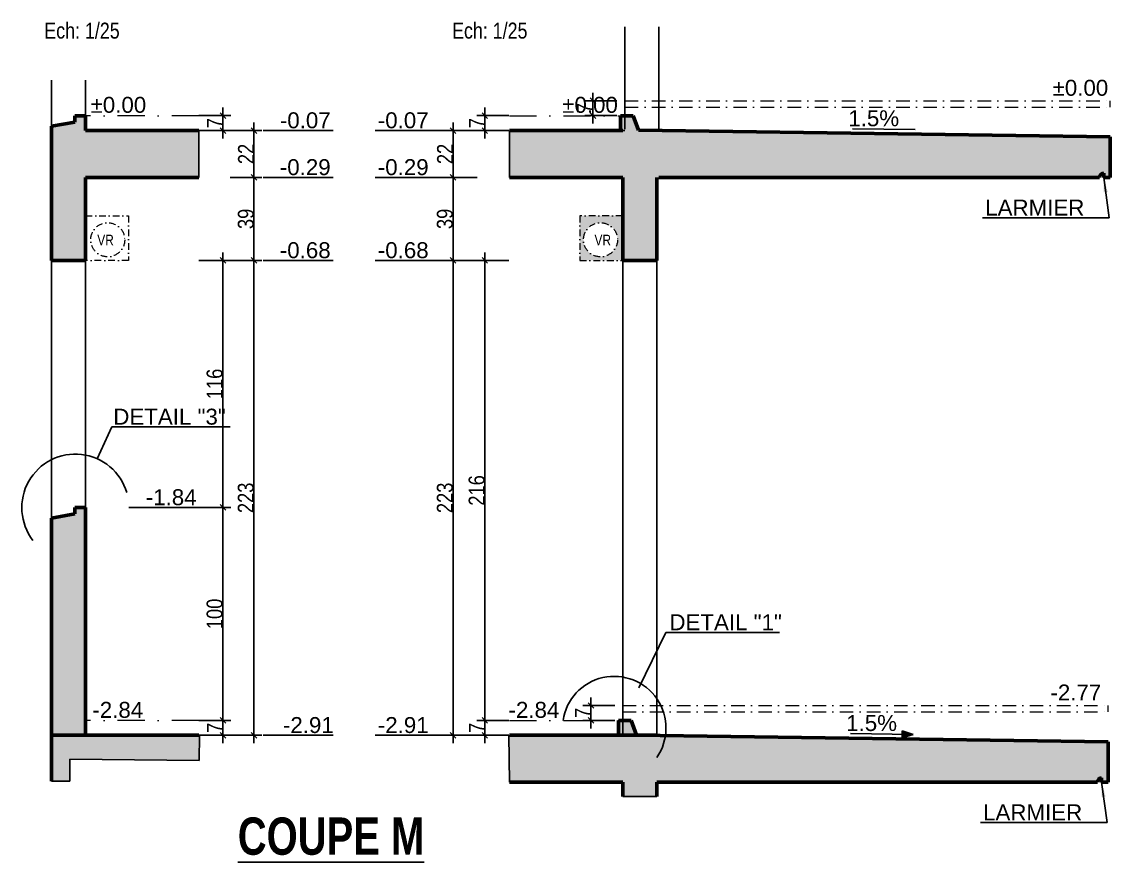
# Model space of a CAD drawing. Header units: centimetres. Extents: x 38820 to 82487, y -36363 to -12804.
# Drawn here: x 51187 to 52211, y -21450 to -20661 of the extents above; entities that cross this region are included whole.
import ezdxf
from ezdxf.enums import TextEntityAlignment as Align

# ---------------------------------------------------------------- set-up
doc = ezdxf.new("R2010")
doc.units = ezdxf.units.CM
doc.header["$LTSCALE"] = 0.5
doc.linetypes.add('CACHEX2', pattern=[19.05, 12.7, -6.35])
doc.linetypes.add('TIRETPTX2', pattern=[50.8, 25.4, -12.7, 0, -12.7])
doc.layers.get('DEFPOINTS').update_dxf_attribs({"linetype": 'CONTINUOUS'})
for name, color, linetype in [('01_cote_gen', 4, 'CONTINUOUS'), ('01_linteaux', 2, 'CONTINUOUS'), ('01_poch_BN', 9, 'CONTINUOUS'), ('01_texte', 230, 'CONTINUOUS'), ('AA_COTES', 2, 'CONTINUOUS')]:
    doc.layers.add(name, color=color, linetype=linetype)
doc.layers.add('01_murs_coup', color=5, linetype='CONTINUOUS', lineweight=60)
doc.layers.add('01_tram_axes', color=2, linetype='TIRETPTX2', lineweight=9)
doc.styles.add('ARIAL', font='arial.ttf')
doc.styles.add('impact', font='impact.ttf')
doc.styles.add('MATTE_TXT', font='arial.ttf')
doc.styles.add('STYLE2', font='ARIALN.TTF')
doc.dimstyles.new('JB25', dxfattribs={"dimscale": 0.1, "dimtxt": 150, "dimasz": 15, "dimexe": 0.1, "dimexo": 0.1, "dimgap": 0.09, "dimtad": 1, "dimdec": 1, "dimlfac": 0.5, "dimdsep": 46, "dimtxsty": 'STYLE2', "dimblk1": 'BOND_G', "dimblk2": 'BOND_D', "dimsah": 1, "dimcen": 1.5, "dimdle": 0.01, "dimse1": 1, "dimse2": 1, "dimclrd": 4, "dimclre": 2, "dimclrt": 6, "dimazin": 2, "dimtfac": 2.333333, "dimtdec": 1, "dimtix": 1, "dimtmove": 2, "dimatfit": 3, "dimldrblk": 'BOND_G', "dimfxl": 1, "dimtolj": 1, "dimtzin": 0, "dimarcsym": 0})

# ---------------------------------------------------------------- blocks, each defined once
blk = doc.blocks.new('BOND_G')
at = {"layer": 'AA_COTES', "color": 0}
for p, q in [((0, -5), (0, 15)), ((5, 0), (-5, 0)), ((1.77, 1.77), (-1.77, -1.77))]:
    blk.add_line(p, q, dxfattribs=at)
blk = doc.blocks.new('BOND_D')
at = {"layer": 'AA_COTES', "color": 0}
for p, q in [((5, 0), (-5, 0)), ((-1.77, -1.77), (1.77, 1.77)), ((0, 5), (0, -15))]:
    blk.add_line(p, q, dxfattribs=at)
blk = doc.blocks.new('*D1634')
at = {"layer": '01_cote_gen', "color": 4, "lineweight": -2, "ltscale": 2, "transparency": 16777216}
blk.add_line((51622, -21329.8), (51622, -21318.8), dxfattribs=at)
at = {"layer": 'DEFPOINTS', "color": 0, "ltscale": 2}
for p in [(51622, -21317.3), (51660.5, -21317.3), (51674, -21331.3)]:
    blk.add_point(p, dxfattribs=at)
at = {"layer": '01_cote_gen', "color": 4, "lineweight": -2, "ltscale": 2, "transparency": 16777216, "xscale": 1.5, "yscale": 1.5, "zscale": 1.5}
for name, p, rotation in [('BOND_D', (51622, -21317.3), 90), ('BOND_G', (51622, -21331.3), 270)]:
    blk.add_blockref(name, p, dxfattribs=dict(at, rotation=rotation))
at = {"layer": '01_cote_gen', "color": 6, "ltscale": 2, "transparency": 16777216, "insert": (51614.5, -21324.3), "char_height": 15, "attachment_point": 5, "rotation": 90, "style": 'STYLE2'}
blk.add_mtext('\\A1;7', dxfattribs=at)
blk = doc.blocks.new('*D1635')
at = {"layer": '01_cote_gen', "color": 4, "lineweight": -2, "ltscale": 2, "transparency": 16777216}
blk.add_line((51592.2, -20883.8), (51592.2, -20808.8), dxfattribs=at)
at = {"layer": 'DEFPOINTS', "color": 0, "ltscale": 2}
for p in [(51592.2, -20807.3), (51655.7, -20807.3), (51642.4, -20885.3)]:
    blk.add_point(p, dxfattribs=at)
at = {"layer": '01_cote_gen', "color": 4, "lineweight": -2, "ltscale": 2, "transparency": 16777216, "xscale": 1.5, "yscale": 1.5, "zscale": 1.5}
for name, p, rotation in [('BOND_D', (51592.2, -20807.3), 90), ('BOND_G', (51592.2, -20885.3), 270)]:
    blk.add_blockref(name, p, dxfattribs=dict(at, rotation=rotation))
at = {"layer": '01_cote_gen', "color": 6, "ltscale": 2, "transparency": 16777216, "insert": (51584.5, -20846.3), "char_height": 15, "attachment_point": 5, "rotation": 90, "style": 'STYLE2'}
blk.add_mtext('\\A1;39', dxfattribs=at)
blk = doc.blocks.new('*D1636')
at = {"layer": '01_cote_gen', "color": 4, "lineweight": -2, "ltscale": 2, "transparency": 16777216}
blk.add_line((51592.2, -20805.8), (51592.2, -20764.8), dxfattribs=at)
at = {"layer": 'DEFPOINTS', "color": 0, "ltscale": 2}
for p in [(51592.2, -20763.3), (51682.6, -20763.3), (51682.6, -20807.3)]:
    blk.add_point(p, dxfattribs=at)
at = {"layer": '01_cote_gen', "color": 4, "lineweight": -2, "ltscale": 2, "transparency": 16777216, "xscale": 1.5, "yscale": 1.5, "zscale": 1.5}
for name, p, rotation in [('BOND_D', (51592.2, -20763.3), 90), ('BOND_G', (51592.2, -20807.3), 270)]:
    blk.add_blockref(name, p, dxfattribs=dict(at, rotation=rotation))
at = {"layer": '01_cote_gen', "color": 6, "ltscale": 2, "transparency": 16777216, "insert": (51584.6, -20785.3), "char_height": 15, "attachment_point": 5, "rotation": 90, "style": 'STYLE2'}
blk.add_mtext('\\A1;22', dxfattribs=at)
blk = doc.blocks.new('*D1637')
at = {"layer": '01_cote_gen', "color": 4, "lineweight": -2, "ltscale": 2, "transparency": 16777216}
blk.add_line((51592.2, -21329.8), (51592.2, -20886.8), dxfattribs=at)
at = {"layer": 'DEFPOINTS', "color": 0, "ltscale": 2}
for p in [(51592.2, -20885.3), (51672.3, -20885.3), (51666.4, -21331.3)]:
    blk.add_point(p, dxfattribs=at)
at = {"layer": '01_cote_gen', "color": 4, "lineweight": -2, "ltscale": 2, "transparency": 16777216, "xscale": 1.5, "yscale": 1.5, "zscale": 1.5}
for name, p, rotation in [('BOND_D', (51592.2, -20885.3), 90), ('BOND_G', (51592.2, -21331.3), 270)]:
    blk.add_blockref(name, p, dxfattribs=dict(at, rotation=rotation))
at = {"layer": '01_cote_gen', "color": 6, "ltscale": 2, "transparency": 16777216, "insert": (51584.5, -21108.3), "char_height": 15, "attachment_point": 5, "rotation": 90, "style": 'STYLE2'}
blk.add_mtext('\\A1;223', dxfattribs=at)
blk = doc.blocks.new('*D1628')
at = {"layer": '01_cote_gen', "color": 4, "lineweight": -2, "ltscale": 2, "transparency": 16777216}
blk.add_line((52271.6, -20764.8), (52271.6, -20767.8), dxfattribs=at)
at = {"layer": 'DEFPOINTS', "color": 0, "ltscale": 2}
for p in [(51783.5, -20763.3), (52223.5, -20769.3), (52271.6, -20769.3)]:
    blk.add_point(p, dxfattribs=at)
at = {"layer": '01_cote_gen', "color": 4, "lineweight": -2, "ltscale": 2, "transparency": 16777216, "xscale": 1.5, "yscale": 1.5, "zscale": 1.5}
for name, p, rotation in [('BOND_G', (52271.6, -20763.3), 90), ('BOND_D', (52271.6, -20769.3), 270)]:
    blk.add_blockref(name, p, dxfattribs=dict(at, rotation=rotation))
at = {"layer": '01_cote_gen', "color": 6, "ltscale": 2, "transparency": 16777216, "insert": (52263.9, -20757.2), "char_height": 15, "attachment_point": 5, "rotation": 90, "style": 'STYLE2'}
blk.add_mtext('\\A1;3', dxfattribs=at)
blk = doc.blocks.new('*D1630')
at = {"layer": '01_cote_gen', "color": 4, "lineweight": -2, "ltscale": 2, "transparency": 16777216}
blk.add_line((51622, -21315.8), (51622, -20886.8), dxfattribs=at)
at = {"layer": 'DEFPOINTS', "color": 0, "ltscale": 2}
for p in [(51614.7, -20885.3), (51622, -20885.3), (51629.5, -21317.3)]:
    blk.add_point(p, dxfattribs=at)
at = {"layer": '01_cote_gen', "color": 4, "lineweight": -2, "ltscale": 2, "transparency": 16777216, "xscale": 1.5, "yscale": 1.5, "zscale": 1.5}
for name, p, rotation in [('BOND_D', (51622, -20885.3), 90), ('BOND_G', (51622, -21317.3), 270)]:
    blk.add_blockref(name, p, dxfattribs=dict(at, rotation=rotation))
at = {"layer": '01_cote_gen', "color": 6, "ltscale": 2, "transparency": 16777216, "insert": (51614.4, -21101.3), "char_height": 15, "attachment_point": 5, "rotation": 90, "style": 'STYLE2'}
blk.add_mtext('\\A1;216', dxfattribs=at)
blk = doc.blocks.new('*D1631')
at = {"layer": '01_cote_gen', "color": 4, "lineweight": -2, "ltscale": 2, "transparency": 16777216}
blk.add_line((51721.6, -21315.8), (51721.6, -21304.8), dxfattribs=at)
at = {"layer": 'DEFPOINTS', "color": 0, "ltscale": 2}
for p in [(51721.6, -21303.3), (51751.5, -21303.3), (51738.9, -21317.3)]:
    blk.add_point(p, dxfattribs=at)
at = {"layer": '01_cote_gen', "color": 4, "lineweight": -2, "ltscale": 2, "transparency": 16777216, "xscale": 1.5, "yscale": 1.5, "zscale": 1.5}
for name, p, rotation in [('BOND_D', (51721.6, -21303.3), 90), ('BOND_G', (51721.6, -21317.3), 270)]:
    blk.add_blockref(name, p, dxfattribs=dict(at, rotation=rotation))
at = {"layer": '01_cote_gen', "color": 6, "ltscale": 2, "transparency": 16777216, "insert": (51714.1, -21310.3), "char_height": 15, "attachment_point": 5, "rotation": 90, "style": 'STYLE2'}
blk.add_mtext('\\A1;7', dxfattribs=at)
blk = doc.blocks.new('*D1632')
at = {"layer": '01_cote_gen', "color": 4, "lineweight": -2, "ltscale": 2, "transparency": 16777216}
blk.add_line((52255.6, -21332.8), (52255.6, -21335.8), dxfattribs=at)
at = {"layer": 'DEFPOINTS', "color": 0, "ltscale": 2}
for p in [(51783.5, -21331.3), (52207.5, -21337.3), (52255.6, -21337.3)]:
    blk.add_point(p, dxfattribs=at)
at = {"layer": '01_cote_gen', "color": 4, "lineweight": -2, "ltscale": 2, "transparency": 16777216, "xscale": 1.5, "yscale": 1.5, "zscale": 1.5}
for name, p, rotation in [('BOND_G', (52255.6, -21331.3), 90), ('BOND_D', (52255.6, -21337.3), 270)]:
    blk.add_blockref(name, p, dxfattribs=dict(at, rotation=rotation))
at = {"layer": '01_cote_gen', "color": 6, "ltscale": 2, "transparency": 16777216, "insert": (52247.9, -21325.2), "char_height": 15, "attachment_point": 5, "rotation": 90, "style": 'STYLE2'}
blk.add_mtext('\\A1;3', dxfattribs=at)
blk = doc.blocks.new('*D1633')
at = {"layer": '01_cote_gen', "color": 4, "lineweight": -2, "ltscale": 2, "transparency": 16777216}
blk.add_line((52255.6, -21338.8), (52255.6, -21373.8), dxfattribs=at)
at = {"layer": 'DEFPOINTS', "color": 0, "ltscale": 2}
for p in [(52243.5, -21337.3), (52207.5, -21375.3), (52255.6, -21375.3)]:
    blk.add_point(p, dxfattribs=at)
at = {"layer": '01_cote_gen', "color": 4, "lineweight": -2, "ltscale": 2, "transparency": 16777216, "xscale": 1.5, "yscale": 1.5, "zscale": 1.5}
for name, p, rotation in [('BOND_G', (52255.6, -21337.3), 90), ('BOND_D', (52255.6, -21375.3), 270)]:
    blk.add_blockref(name, p, dxfattribs=dict(at, rotation=rotation))
at = {"layer": '01_cote_gen', "color": 6, "ltscale": 2, "transparency": 16777216, "insert": (52247.9, -21356.3), "char_height": 15, "attachment_point": 5, "rotation": 90, "style": 'STYLE2'}
blk.add_mtext('\\A1;19', dxfattribs=at)
blk = doc.blocks.new('*D1638')
at = {"layer": '01_cote_gen', "color": 4, "lineweight": -2, "ltscale": 2, "transparency": 16777216}
blk.add_line((51723.6, -20747.8), (51723.6, -20736.8), dxfattribs=at)
at = {"layer": 'DEFPOINTS', "color": 0, "ltscale": 2}
for p in [(51723.6, -20735.3), (51753.5, -20735.3), (51740.9, -20749.3)]:
    blk.add_point(p, dxfattribs=at)
at = {"layer": '01_cote_gen', "color": 4, "lineweight": -2, "ltscale": 2, "transparency": 16777216, "xscale": 1.5, "yscale": 1.5, "zscale": 1.5}
for name, p, rotation in [('BOND_D', (51723.6, -20735.3), 90), ('BOND_G', (51723.6, -20749.3), 270)]:
    blk.add_blockref(name, p, dxfattribs=dict(at, rotation=rotation))
at = {"layer": '01_cote_gen', "color": 6, "ltscale": 2, "transparency": 16777216, "insert": (51716.1, -20742.3), "char_height": 15, "attachment_point": 5, "rotation": 90, "style": 'STYLE2'}
blk.add_mtext('\\A1;7', dxfattribs=at)
blk = doc.blocks.new('*D1639')
at = {"layer": '01_cote_gen', "color": 4, "lineweight": -2, "transparency": 16777216}
blk.add_line((51622, -20761.8), (51622, -20750.8), dxfattribs=at)
at = {"layer": 'DEFPOINTS', "color": 0}
for p in [(51622, -20749.3), (51645, -20749.3), (51645, -20763.3)]:
    blk.add_point(p, dxfattribs=at)
at = {"layer": '01_cote_gen', "color": 4, "lineweight": -2, "transparency": 16777216, "xscale": 1.5, "yscale": 1.5, "zscale": 1.5}
for name, p, rotation in [('BOND_D', (51622, -20749.3), 90), ('BOND_G', (51622, -20763.3), 270)]:
    blk.add_blockref(name, p, dxfattribs=dict(at, rotation=rotation))
at = {"layer": '01_cote_gen', "color": 6, "transparency": 16777216, "insert": (51614.5, -20756.3), "char_height": 15, "attachment_point": 5, "rotation": 90, "style": 'STYLE2'}
blk.add_mtext('\\A1;7', dxfattribs=at)
blk = doc.blocks.new('*D1703')
at = {"layer": '01_cote_gen', "color": 4, "lineweight": -2, "transparency": 16777216}
blk.add_line((51405.1, -20764.8), (51405.1, -20805.8), dxfattribs=at)
at = {"layer": 'DEFPOINTS', "color": 0}
for p in [(51413.7, -20763.3), (51353.3, -20807.3), (51405.1, -20807.3)]:
    blk.add_point(p, dxfattribs=at)
at = {"layer": '01_cote_gen', "color": 4, "lineweight": -2, "transparency": 16777216, "xscale": 1.5, "yscale": 1.5, "zscale": 1.5}
for name, p, rotation in [('BOND_G', (51405.1, -20763.3), 90), ('BOND_D', (51405.1, -20807.3), 270)]:
    blk.add_blockref(name, p, dxfattribs=dict(at, rotation=rotation))
at = {"layer": '01_cote_gen', "color": 6, "transparency": 16777216, "insert": (51397.6, -20785.3), "char_height": 15, "attachment_point": 5, "rotation": 90, "style": 'STYLE2'}
blk.add_mtext('\\A1;22', dxfattribs=at)
blk = doc.blocks.new('*D1704')
at = {"layer": '01_cote_gen', "color": 4, "lineweight": -2, "transparency": 16777216}
blk.add_line((51405.1, -20808.8), (51405.1, -20883.8), dxfattribs=at)
at = {"layer": 'DEFPOINTS', "color": 0}
for p in [(51382.6, -20807.3), (51230.8, -20885.3), (51405.1, -20885.3)]:
    blk.add_point(p, dxfattribs=at)
at = {"layer": '01_cote_gen', "color": 4, "lineweight": -2, "transparency": 16777216, "xscale": 1.5, "yscale": 1.5, "zscale": 1.5}
for name, p, rotation in [('BOND_G', (51405.1, -20807.3), 90), ('BOND_D', (51405.1, -20885.3), 270)]:
    blk.add_blockref(name, p, dxfattribs=dict(at, rotation=rotation))
at = {"layer": '01_cote_gen', "color": 6, "transparency": 16777216, "insert": (51397.5, -20846.3), "char_height": 15, "attachment_point": 5, "rotation": 90, "style": 'STYLE2'}
blk.add_mtext('\\A1;39', dxfattribs=at)
blk = doc.blocks.new('*D1705')
at = {"layer": '01_cote_gen', "color": 4, "lineweight": -2, "transparency": 16777216}
blk.add_line((51405.1, -20886.8), (51405.1, -21329.8), dxfattribs=at)
at = {"layer": 'DEFPOINTS', "color": 0}
for p in [(51230.8, -20885.3), (51328.6, -21331.3), (51405.1, -21331.3)]:
    blk.add_point(p, dxfattribs=at)
at = {"layer": '01_cote_gen', "color": 4, "lineweight": -2, "transparency": 16777216, "xscale": 1.5, "yscale": 1.5, "zscale": 1.5}
for name, p, rotation in [('BOND_G', (51405.1, -20885.3), 90), ('BOND_D', (51405.1, -21331.3), 270)]:
    blk.add_blockref(name, p, dxfattribs=dict(at, rotation=rotation))
at = {"layer": '01_cote_gen', "color": 6, "transparency": 16777216, "insert": (51397.5, -21108.3), "char_height": 15, "attachment_point": 5, "rotation": 90, "style": 'STYLE2'}
blk.add_mtext('\\A1;223', dxfattribs=at)
blk = doc.blocks.new('*D1706')
at = {"layer": '01_cote_gen', "color": 4, "lineweight": -2, "transparency": 16777216}
blk.add_line((51375.9, -20886.8), (51375.9, -21115.8), dxfattribs=at)
at = {"layer": 'DEFPOINTS', "color": 0}
for p in [(51230.8, -20885.3), (51246.8, -21117.3), (51375.9, -21117.3)]:
    blk.add_point(p, dxfattribs=at)
at = {"layer": '01_cote_gen', "color": 4, "lineweight": -2, "transparency": 16777216, "xscale": 1.5, "yscale": 1.5, "zscale": 1.5}
for name, p, rotation in [('BOND_G', (51375.9, -20885.3), 90), ('BOND_D', (51375.9, -21117.3), 270)]:
    blk.add_blockref(name, p, dxfattribs=dict(at, rotation=rotation))
at = {"layer": '01_cote_gen', "color": 6, "transparency": 16777216, "insert": (51368.2, -21001.3), "char_height": 15, "attachment_point": 5, "rotation": 90, "style": 'STYLE2'}
blk.add_mtext('\\A1;116', dxfattribs=at)
blk = doc.blocks.new('*D1707')
at = {"layer": '01_cote_gen', "color": 4, "lineweight": -2, "transparency": 16777216}
blk.add_line((51375.9, -21118.8), (51375.9, -21315.8), dxfattribs=at)
at = {"layer": 'DEFPOINTS', "color": 0}
for p in [(51368.4, -21117.3), (51343.2, -21317.3), (51375.9, -21317.3)]:
    blk.add_point(p, dxfattribs=at)
at = {"layer": '01_cote_gen', "color": 4, "lineweight": -2, "transparency": 16777216, "xscale": 1.5, "yscale": 1.5, "zscale": 1.5}
for name, p, rotation in [('BOND_G', (51375.9, -21117.3), 90), ('BOND_D', (51375.9, -21317.3), 270)]:
    blk.add_blockref(name, p, dxfattribs=dict(at, rotation=rotation))
at = {"layer": '01_cote_gen', "color": 6, "transparency": 16777216, "insert": (51368.2, -21217.3), "char_height": 15, "attachment_point": 5, "rotation": 90, "style": 'STYLE2'}
blk.add_mtext('\\A1;100', dxfattribs=at)
blk = doc.blocks.new('*D1708')
at = {"layer": '01_cote_gen', "color": 4, "lineweight": -2, "transparency": 16777216}
blk.add_line((51375.9, -21318.8), (51375.9, -21329.8), dxfattribs=at)
at = {"layer": 'DEFPOINTS', "color": 0}
for p in [(51338.9, -21317.3), (51338.9, -21331.3), (51375.9, -21331.3)]:
    blk.add_point(p, dxfattribs=at)
at = {"layer": '01_cote_gen', "color": 4, "lineweight": -2, "transparency": 16777216, "xscale": 1.5, "yscale": 1.5, "zscale": 1.5}
for name, p, rotation in [('BOND_G', (51375.9, -21317.3), 90), ('BOND_D', (51375.9, -21331.3), 270)]:
    blk.add_blockref(name, p, dxfattribs=dict(at, rotation=rotation))
at = {"layer": '01_cote_gen', "color": 6, "transparency": 16777216, "insert": (51368.4, -21324.3), "char_height": 15, "attachment_point": 5, "rotation": 90, "style": 'STYLE2'}
blk.add_mtext('\\A1;7', dxfattribs=at)
blk = doc.blocks.new('*D1709')
at = {"layer": '01_cote_gen', "color": 4, "lineweight": -2, "transparency": 16777216}
blk.add_line((51375.9, -20750.8), (51375.9, -20761.8), dxfattribs=at)
at = {"layer": 'DEFPOINTS', "color": 0}
for p in [(51353.3, -20749.3), (51353.3, -20763.3), (51375.9, -20763.3)]:
    blk.add_point(p, dxfattribs=at)
at = {"layer": '01_cote_gen', "color": 4, "lineweight": -2, "transparency": 16777216, "xscale": 1.5, "yscale": 1.5, "zscale": 1.5}
for name, p, rotation in [('BOND_G', (51375.9, -20749.3), 90), ('BOND_D', (51375.9, -20763.3), 270)]:
    blk.add_blockref(name, p, dxfattribs=dict(at, rotation=rotation))
at = {"layer": '01_cote_gen', "color": 6, "transparency": 16777216, "insert": (51368.4, -20756.3), "char_height": 15, "attachment_point": 5, "rotation": 90, "style": 'STYLE2'}
blk.add_mtext('\\A1;7', dxfattribs=at)

msp = doc.modelspace()

# ---------------------------------------------------------------- hatches: boundary and pattern name
at = {"layer": '01_poch_BN'}
h = msp.add_hatch(color=256, dxfattribs=at)
h.dxf.hatch_style = 1
h.paths.add_polyline_path([(51353.32, -20763.325), (51246.834, -20763.325), (51246.834, -20749.325), (51236.834, -20749.325), (51236.834, -20755.325), (51214.834, -20759.325), (51214.834, -20885.325), (51246.834, -20885.325), (51246.834, -20807.325), (51353.32, -20807.325)])
h.paths.add_polyline_path([(51246.834, -21117.325), (51236.834, -21117.325), (51236.834, -21123.325), (51214.834, -21127.325), (51214.834, -21331.325), (51246.834, -21331.325)])
h.paths.add_polyline_path([(51353.788, -21331.325), (51250.834, -21331.325), (51214.834, -21331.325), (51214.834, -21374.345), (51232.082, -21374.345), (51232.082, -21353.729), (51353.536, -21355.02)])
h = msp.add_hatch(color=256, dxfattribs=at)
h.dxf.hatch_style = 1
h.paths.add_polyline_path([(51751.501, -20885.325), (51711.15, -20885.325), (51711.15, -20843.332), (51751.501, -20843.332), (51751.501, -20807.325), (51645.015, -20807.325), (51645.015, -20763.325), (51749.501, -20763.325), (51749.501, -20749.325), (51761.501, -20749.325), (51766.443, -20763.045), (52209.501, -20769.325), (52209.501, -20807.325), (52203.501, -20807.325), (52203.501, -20803.325, 0.41421356), (52199.501, -20807.325), (51783.501, -20807.325), (51783.501, -20885.325)])
h.paths.add_polyline_path([(51746.669, -20865.87, -1), (51714.669, -20865.87, -1)], flags=16)
h.paths.add_polyline_path([(52207.501, -21337.325), (51784.215, -21331.325), (51644.547, -21331.325), (51645.015, -21375.325), (51751.501, -21375.325), (51751.501, -21388.824), (51783.501, -21388.824), (51783.501, -21375.325), (52197.501, -21375.325, -0.41421356), (52201.501, -21371.325), (52201.501, -21375.325), (52207.501, -21375.325)])
h.paths.add_polyline_path([(51759.501, -21317.325), (51747.501, -21317.325), (51747.501, -21331.325), (51764.544, -21331.325)])

# ---------------------------------------------------------------- linework, layer by layer
at = {"layer": '01_linteaux'}
for p, q in [((51753.501, -20665.787), (51753.501, -20749.325)), ((51785.501, -20665.787), (51785.501, -20763.325)), ((51214.834, -20759.325), (51214.834, -20715.832)), ((51246.834, -20749.325), (51246.834, -20715.832)), ((51749.501, -20763.325), (51753.501, -20763.325)), ((51214.834, -20885.325), (51214.834, -21127.325)), ((51246.834, -20885.325), (51246.834, -21117.325)), ((51751.501, -20885.325), (51751.501, -21317.325)), ((51783.501, -20885.325), (51783.501, -21331.325)), ((51747.501, -21331.325), (51751.501, -21331.325))]:
    msp.add_line(p, q, dxfattribs=at)
at = {"layer": '01_linteaux', "linetype": 'CACHEX2', "ltscale": 2}
for p, q in [((51753.501, -20749.325), (51753.501, -20763.325)), ((51753.501, -20749.325), (51753.501, -20763.325)), ((51753.501, -20749.325), (51753.501, -20763.325)), ((51751.501, -21317.325), (51751.501, -21331.325))]:
    msp.add_line(p, q, dxfattribs=at)
at = {"layer": '01_murs_coup'}
for p, q in [((51236.834, -20755.325), (51214.834, -20759.325)), ((51246.834, -20749.325), (51236.834, -20749.325)), ((51236.834, -20749.325), (51236.834, -20755.325)), ((51246.834, -20763.325), (51246.834, -20749.325)), ((51749.501, -20749.325), (51749.501, -20763.325)), ((51749.501, -20749.325), (51761.501, -20749.325)), ((51761.501, -20749.325), (51766.443, -20763.045)), ((51214.834, -20759.325), (51214.834, -20885.325)), ((51353.32, -20763.325), (51246.834, -20763.325)), ((51645.015, -20763.325), (51751.501, -20763.325)), ((51766.443, -20763.045), (52209.501, -20769.325)), ((52209.501, -20769.325), (52209.501, -20807.325)), ((51353.32, -20807.325), (51246.834, -20807.325)), ((51246.834, -20807.325), (51246.834, -20885.325)), ((51645.015, -20807.325), (51751.501, -20807.325)), ((51751.501, -20807.325), (51751.501, -20885.325)), ((51783.501, -20807.325), (51783.501, -20885.325)), ((51785.501, -20807.325), (52199.501, -20807.325)), ((52203.501, -20803.325), (52203.501, -20807.325)), ((52203.501, -20807.325), (52209.501, -20807.325)), ((51246.834, -20885.325), (51214.834, -20885.325)), ((51751.501, -20885.325), (51783.501, -20885.325)), ((51236.834, -21123.325), (51214.834, -21127.325)), ((51246.834, -21117.325), (51236.834, -21117.325)), ((51236.834, -21117.325), (51236.834, -21123.325)), ((51246.834, -21117.325), (51246.834, -21331.325)), ((51214.834, -21127.325), (51214.834, -21331.325)), ((51747.501, -21317.325), (51747.501, -21331.325)), ((51747.501, -21317.325), (51759.501, -21317.325)), ((51759.501, -21317.325), (51764.443, -21331.045)), ((51353.32, -21331.325), (51214.834, -21331.325)), ((51214.834, -21331.325), (51214.834, -21374.345)), ((51353.32, -21331.325), (51250.834, -21331.325)), ((51645.015, -21331.325), (51783.501, -21331.325)), ((51645.015, -21331.325), (51747.501, -21331.325)), ((51764.443, -21331.045), (52207.501, -21337.325)), ((52207.501, -21337.325), (52207.501, -21375.325)), ((52201.501, -21371.325), (52201.501, -21375.325)), ((51645.015, -21375.325), (51751.501, -21375.325)), ((51751.501, -21375.325), (51751.501, -21388.824)), ((51783.501, -21375.325), (52197.501, -21375.325)), ((51783.501, -21375.325), (51783.501, -21388.824)), ((52201.501, -21375.325), (52207.501, -21375.325))]:
    msp.add_line(p, q, dxfattribs=at)
for centre in [(52203.501, -20807.325), (52201.501, -21375.325)]:
    msp.add_arc(centre, 4, 90, 180, dxfattribs=at)
at = {"layer": '01_poch_BN', "ltscale": 2}
for p, q in [((51353.32, -20763.325), (51353.32, -20807.325)), ((51645.015, -20763.325), (51645.015, -20807.325)), ((51353.788, -21331.325), (51353.536, -21355.02)), ((51644.547, -21331.325), (51645.015, -21375.325)), ((51232.082, -21374.345), (51232.082, -21353.729)), ((51232.082, -21353.729), (51353.536, -21355.02)), ((51214.834, -21374.345), (51232.082, -21374.345))]:
    msp.add_line(p, q, dxfattribs=at)
at = {"layer": '01_poch_BN'}
msp.add_line((51751.501, -21388.824), (51783.501, -21388.824), dxfattribs=at)
at = {"layer": '01_texte'}
for p, q in [((51479.433, -20763.325), (51413.663, -20763.325)), ((51518.902, -20763.325), (51584.673, -20763.325)), ((51967.489, -20761.589), (52026.306, -20762.454)), ((51479.433, -20807.325), (51413.663, -20807.325)), ((51518.902, -20807.325), (51584.673, -20807.325)), ((52203.501, -20807.325), (52208.649, -20845.325)), ((52089.577, -20845.325), (52208.649, -20845.325)), ((51479.433, -20885.325), (51413.663, -20885.325)), ((51518.902, -20885.325), (51584.673, -20885.325)), ((51271.406, -21041.618), (51257.917, -21071.6)), ((51382.706, -21041.618), (51271.406, -21041.618)), ((51353.393, -21117.325), (51287.623, -21117.325)), ((51766.584, -21286.656), (51791.947, -21234.717)), ((51791.947, -21234.717), (51898.879, -21234.717)), ((51965.489, -21329.589), (52024.306, -21330.454)), ((52024.306, -21330.454), (52014.078, -21327.173)), ((52014.078, -21327.173), (52014.078, -21333.735)), ((52024.306, -21330.454), (52014.078, -21333.735)), ((51479.433, -21331.325), (51413.663, -21331.325)), ((51518.902, -21331.325), (51584.673, -21331.325)), ((52201.501, -21375.325), (52206.649, -21413.325)), ((52087.577, -21413.325), (52206.649, -21413.325))]:
    msp.add_line(p, q, dxfattribs=at)
for centre, radius, start, end in [((51237.271, -21117.495), 50.325, 16.327231, 217.675654), ((51743.553, -21324.579), 48.652, 325.332306, 171.452218)]:
    msp.add_arc(centre, radius, start, end, dxfattribs=at)
for points in [[(52203.501, -20807.325), (52203.529, -20821.365), (52205.369, -20821.116)], [(52203.501, -20807.325), (52207.21, -20820.867), (52205.369, -20821.116)], [(52014.078, -21327.173), (52024.306, -21330.454), (52014.078, -21333.735)], [(52201.501, -21375.325), (52201.529, -21389.365), (52203.369, -21389.116)], [(52201.501, -21375.325), (52205.21, -21388.867), (52203.369, -21389.116)]]:
    msp.add_solid(points, dxfattribs=at)
at = {"layer": '01_tram_axes'}
for p, q in [((51753.501, -20735.325), (52209.501, -20735.325)), ((51753.501, -20741.325), (52209.501, -20741.325)), ((51751.501, -21303.325), (52207.501, -21303.325)), ((51751.501, -21309.325), (52207.501, -21309.325))]:
    msp.add_line(p, q, dxfattribs=at)
at = {"layer": '01_tram_axes', "ltscale": 2}
for p, q in [((51753.501, -20735.325), (51753.501, -20741.325)), ((52209.501, -20741.325), (52209.501, -20735.325)), ((51353.32, -20749.325), (51246.834, -20749.325)), ((51645.015, -20749.325), (51751.501, -20749.325)), ((51751.501, -21303.325), (51751.501, -21309.325)), ((52207.501, -21309.325), (52207.501, -21303.325)), ((51353.32, -21317.325), (51246.834, -21317.325)), ((51353.32, -21317.325), (51250.834, -21317.325)), ((51645.015, -21317.325), (51751.501, -21317.325)), ((51645.015, -21317.325), (51747.501, -21317.325))]:
    msp.add_line(p, q, dxfattribs=at)
at = {"layer": '01_tram_axes', "ltscale": 0.5}
for p, q in [((51246.834, -20843.332), (51287.186, -20843.332)), ((51287.186, -20843.332), (51287.186, -20885.325)), ((51711.15, -20843.332), (51711.15, -20885.325)), ((51751.501, -20843.332), (51711.15, -20843.332)), ((51287.186, -20885.325), (51246.834, -20885.325)), ((51711.15, -20885.325), (51751.501, -20885.325))]:
    msp.add_line(p, q, dxfattribs=at)
for centre in [(51267.667, -20865.87), (51730.669, -20865.87)]:
    msp.add_circle(centre, 16, dxfattribs=at)

# ---------------------------------------------------------------- texts
at = {"layer": '01_texte', "style": 'MATTE_TXT', "width": 0.8}
for s, height, p in [('Ech: 1/25', 15, (51243.51, -20681.449)), ('Ech: 1/25', 15, (51626.652, -20681.449)), ('VR', 10, (51265.644, -20874.113)), ('VR', 10, (51732.784, -20874.113))]:
    msp.add_text(s, height=height, dxfattribs=at).set_placement(p, align=Align.BOTTOM_CENTER)
at = {"layer": '01_texte', "style": 'ARIAL'}
for s, p in [('%%P0.00', (52155.418, -20730.607)), ('%%P0.00', (51251.579, -20746.65)), ('%%P0.00', (51694.676, -20746.65)), ('-0.07', (51429.414, -20761.166)), ('-0.07', (51521.446, -20761.166)), ('1.5%%%', (51963.494, -20759.264)), ('-0.29', (51429.383, -20805.166)), ('-0.29', (51521.446, -20805.166)), ('LARMIER', (52092.12, -20843.166)), ('-0.68', (51429.383, -20883.166)), ('-0.68', (51521.446, -20883.166)), ('DETAIL "3"', (51272.906, -21039.531)), ('-1.84', (51303.435, -21115.166)), ('DETAIL "1"', (51795.396, -21232.631)), ('-2.77', (52153.418, -21298.607)), ('-2.84', (51253.263, -21314.895)), ('-2.84', (51644.228, -21314.895)), ('-2.91', (51432.309, -21329.166)), ('-2.91', (51521.446, -21329.166)), ('1.5%%%', (51961.494, -21327.264)), ('LARMIER', (52090.12, -21411.166))]:
    msp.add_text(s, height=15, dxfattribs=at).set_placement(p)
at = {"layer": '01_texte', "style": 'impact'}
msp.add_text('%%UCOUPE M', height=35, dxfattribs=at).set_placement((51477.492, -21453.987), align=Align.BOTTOM_CENTER)

# ---------------------------------------------------------------- dimensions: what is measured, and where the dimension line sits
at = {"layer": '01_cote_gen', "ltscale": 2}
for base, p1, p2, picture, middle in [((51723.64, -20735.325), (51740.901, -20749.325), (51753.501, -20735.325), '*D1638', (51716.131, -20742.325)), ((51592.173, -20763.325), (51682.557, -20807.325), (51682.557, -20763.325), '*D1636', (51584.633, -20785.325)), ((51592.173, -20807.325), (51642.415, -20885.325), (51655.71, -20807.325), '*D1635', (51584.505, -20846.325)), ((51592.173, -20885.325), (51666.416, -21331.325), (51672.267, -20885.325), '*D1637', (51584.505, -21108.325)), ((51622.047, -20885.325), (51629.547, -21317.325), (51614.673, -20885.325), '*D1630', (51614.38, -21101.325)), ((51721.64, -21303.325), (51738.901, -21317.325), (51751.501, -21303.325), '*D1631', (51714.131, -21310.325)), ((51622.047, -21317.325), (51673.951, -21331.325), (51660.528, -21317.325), '*D1634', (51614.538, -21324.325)), ((52255.61, -21375.325), (52243.465, -21337.325), (52207.501, -21375.325), '*D1633', (52247.943, -21356.325))]:
    dim = msp.add_linear_dim(base=base, p1=p1, p2=p2, angle=90, dimstyle='JB25', dxfattribs=at)
    dim.commit()
    dim.dimension.update_dxf_attribs({"geometry": picture, "text_midpoint": middle})
at = {"layer": '01_cote_gen'}
for base, p1, p2, picture, middle in [((51375.893, -20763.325), (51353.32, -20749.325), (51353.32, -20763.325), '*D1709', (51368.384, -20756.325)), ((51622.047, -20749.325), (51645.015, -20763.325), (51645.015, -20749.325), '*D1639', (51614.538, -20756.325)), ((51405.126, -20807.325), (51413.663, -20763.325), (51353.32, -20807.325), '*D1703', (51397.586, -20785.325)), ((51405.126, -20885.325), (51382.626, -20807.325), (51230.834, -20885.325), '*D1704', (51397.458, -20846.325)), ((51405.126, -21331.325), (51230.834, -20885.325), (51328.602, -21331.325), '*D1705', (51397.458, -21108.325)), ((51375.893, -21117.325), (51230.834, -20885.325), (51246.834, -21117.325), '*D1706', (51368.225, -21001.325)), ((51375.893, -21317.325), (51368.393, -21117.325), (51343.218, -21317.325), '*D1707', (51368.225, -21217.325)), ((51375.893, -21331.325), (51338.92, -21317.325), (51338.92, -21331.325), '*D1708', (51368.384, -21324.325))]:
    dim = msp.add_linear_dim(base=base, p1=p1, p2=p2, angle=90, dimstyle='JB25', dxfattribs=at)
    dim.commit()
    dim.dimension.update_dxf_attribs({"geometry": picture, "text_midpoint": middle})
at = {"layer": '01_cote_gen', "ltscale": 2}
for base, p1, p2, picture, middle in [((52271.61, -20769.325), (51783.501, -20763.325), (52223.501, -20769.325), '*D1628', (52263.943, -20757.245)), ((52255.61, -21337.325), (51783.501, -21331.325), (52207.501, -21337.325), '*D1632', (52247.943, -21325.245))]:
    dim = msp.add_linear_dim(base=base, p1=p1, p2=p2, angle=90, dimstyle='JB25', dxfattribs=at)
    dim.commit()
    dim.dimension.update_dxf_attribs({"geometry": picture, "text_midpoint": middle, "dimtype": 160})

doc.saveas('drawing.dxf')
